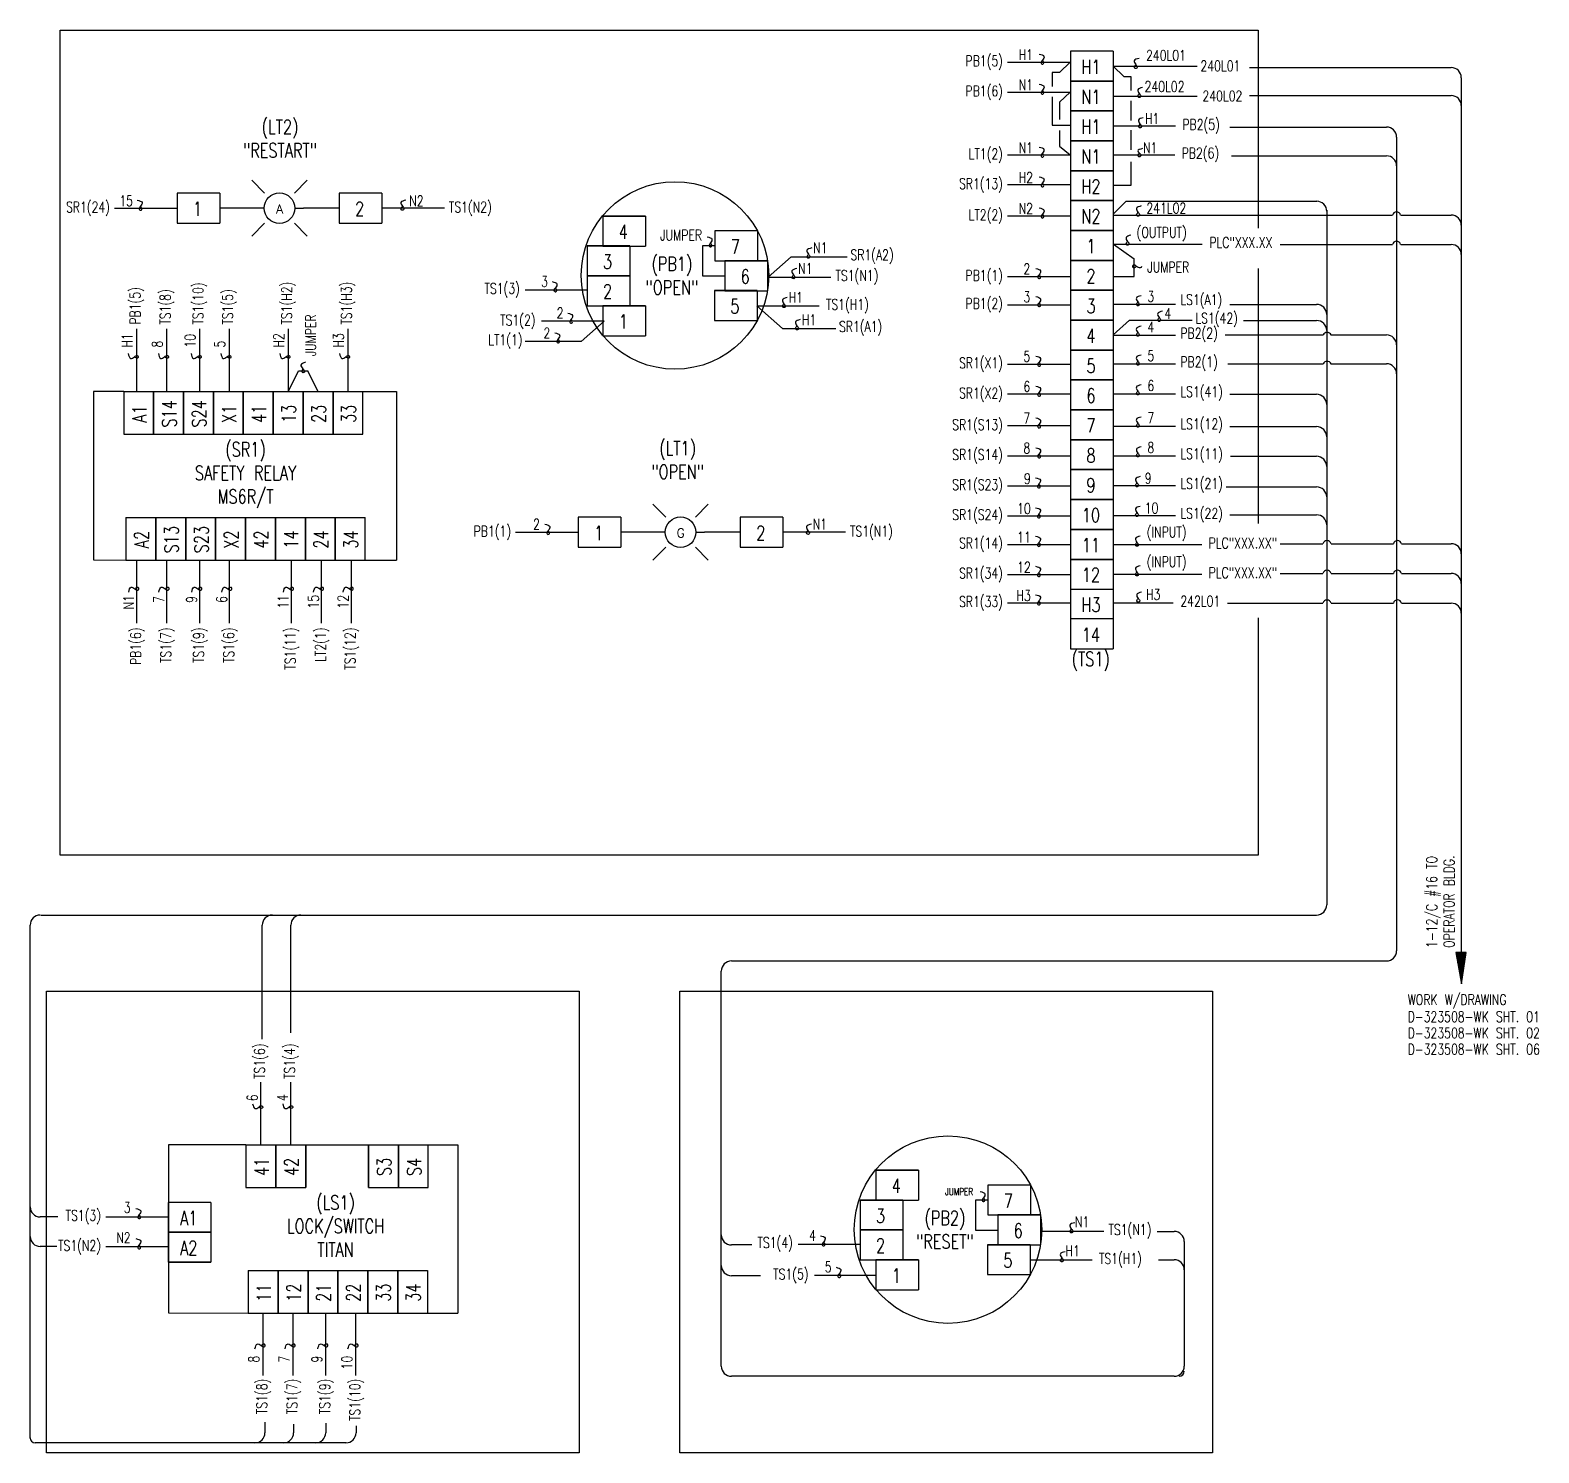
# Model space of a CAD drawing. Extents: x -8 to 586, y -3 to 368.
# Drawn here: x 24.38 to 54.37, y 13.35 to 41.64 of the extents above; entities that cross this region are included whole.
import ezdxf
from ezdxf.enums import TextEntityAlignment as Align

# ---------------------------------------------------------------- set-up
doc = ezdxf.new("R2010")
doc.units = 0
doc.header["$LTSCALE"] = 0.25
doc.header["$MEASUREMENT"] = 0
doc.layers.get('0').update_dxf_attribs({"linetype": 'CONTINUOUS'})
for name, color, linetype in [('E2', 2, 'CONTINUOUS'), ('ELECNEW', 2, 'CONTINUOUS'), ('ELECTEXT', 3, 'CONTINUOUS')]:
    doc.layers.add(name, color=color, linetype=linetype)
doc.styles.add('SIMPLEX', font='txt.shx', dxfattribs={"width": 0.75})
doc.styles.get("Standard").update_dxf_attribs({"font": 'SIMPLEX'})

# ---------------------------------------------------------------- blocks, each defined once
blk = doc.blocks.new('ESD007')
for p, q in [((-0.031, 0.248), (0.083, 0.132)), ((0.459, 0.248), (0.346, 0.132)), ((0.08, 0), (0, 0)), ((0.349, 0), (0.426, 0)), ((-0.031, -0.248), (0.083, -0.132)), ((0.459, -0.248), (0.346, -0.132))]:
    blk.add_line(p, q)
blk.add_circle((0.214, 0), 0.135)
at = {"flags": 4}
blk.add_attdef('NAME', text='', height=0.08, dxfattribs=at).set_placement((0.215, -0.046), align=Align.CENTER)

msp = doc.modelspace()

# ---------------------------------------------------------------- hatches: boundary and pattern name
at = {"layer": 'ELECNEW'}
h = msp.add_hatch(dxfattribs=at)
h.set_pattern_fill('ANSI31', color=256, scale=0.1, angle=-90, style=0)
h.set_pattern_definition([(315, (27.016892, 56.123511), (0.0088388348, 0.0088388348), [])])
h.paths.add_polyline_path([(52.83, 22.68), (52.923, 23.299), (52.717, 23.299)])

# ---------------------------------------------------------------- linework, layer by layer
at = {"layer": 'E2'}
for p, q in [((45.904, 38.845), (45.904, 38.25)), ((45.904, 30.255), (47.098, 30.255)), ((48.177, 30.247), (50.074, 30.247))]:
    msp.add_line(p, q, dxfattribs=at)
msp.add_arc((50.155, 30.225), 0.0843, 14.1278, 165.8722, dxfattribs=at)
at = {"layer": 'ELECNEW'}
for p, q in [((45.904, 41.222), (45.055, 41.222)), ((45.055, 41.222), (45.055, 40.628)), ((45.904, 41.222), (45.904, 40.628)), ((43.804, 41.003), (45.047, 41.003)), ((44.837, 40.798), (44.692, 40.798)), ((44.692, 40.798), (44.692, 40.518)), ((45.047, 41.003), (44.837, 40.798)), ((45.904, 40.925), (47.572, 40.925)), ((45.904, 40.925), (46.115, 40.72)), ((48.615, 40.895), (52.625, 40.895)), ((45.055, 40.628), (45.904, 40.628)), ((45.055, 40.628), (45.055, 40.033)), ((45.904, 40.628), (45.055, 40.628)), ((45.904, 40.628), (45.904, 40.033)), ((46.115, 40.72), (46.259, 40.72)), ((46.259, 40.72), (46.259, 40.44)), ((52.825, 40.695), (52.825, 23.298)), ((43.804, 40.409), (45.047, 40.409)), ((44.692, 40.311), (44.692, 39.749)), ((45.047, 40.409), (44.837, 40.206)), ((44.837, 40.206), (44.837, 39.862)), ((45.904, 40.33), (47.572, 40.33)), ((46.259, 40.233), (46.259, 39.841)), ((48.615, 40.339), (52.625, 40.339)), ((45.055, 40.033), (45.904, 40.033)), ((45.055, 40.033), (45.055, 39.439)), ((45.904, 40.033), (45.055, 40.033)), ((45.904, 40.033), (45.904, 39.439)), ((44.692, 39.749), (45.06, 39.749)), ((44.837, 39.646), (44.837, 39.332)), ((45.904, 39.736), (47.147, 39.736)), ((46.259, 39.65), (46.259, 39.258)), ((48.221, 39.714), (51.339, 39.714)), ((44.837, 39.332), (45.047, 39.162)), ((45.904, 39.439), (45.055, 39.439)), ((45.055, 39.439), (45.055, 38.845)), ((45.055, 39.439), (45.904, 39.439)), ((45.904, 39.439), (45.904, 38.845)), ((51.539, 39.514), (51.539, 23.332)), ((43.804, 39.162), (45.047, 39.162)), ((45.904, 39.159), (47.133, 39.159)), ((46.259, 39.022), (46.259, 38.55)), ((48.256, 39.141), (51.339, 39.141)), ((45.055, 38.845), (45.904, 38.845)), ((45.055, 38.845), (45.055, 38.25)), ((45.904, 38.845), (45.055, 38.845)), ((45.904, 38.845), (45.904, 38.25)), ((27.296, 38.398), (27.296, 37.803)), ((28.144, 38.398), (27.296, 38.398)), ((28.144, 38.398), (28.144, 37.803)), ((31.367, 38.398), (30.518, 38.398)), ((30.518, 38.398), (30.518, 37.803)), ((31.367, 38.398), (31.367, 37.803)), ((43.804, 38.569), (45.047, 38.569)), ((46.259, 38.55), (45.904, 38.55)), ((26.053, 38.1), (27.296, 38.1)), ((28.859, 38.1), (28.148, 38.1)), ((30.518, 38.1), (29.807, 38.1)), ((32.61, 38.1), (31.367, 38.1)), ((45.904, 38.25), (45.055, 38.25)), ((45.055, 38.25), (45.055, 37.656)), ((45.055, 38.25), (45.904, 38.25)), ((45.904, 38.25), (45.904, 37.656)), ((45.904, 37.984), (46.164, 38.238)), ((46.164, 38.238), (49.951, 38.238)), ((27.296, 37.803), (28.144, 37.803)), ((30.518, 37.803), (31.367, 37.803)), ((35.759, 37.943), (36.608, 37.943)), ((35.759, 37.943), (35.759, 37.348)), ((36.608, 37.943), (35.759, 37.943)), ((36.608, 37.943), (36.608, 37.348)), ((43.804, 37.951), (45.047, 37.951)), ((45.904, 37.962), (51.456, 37.962)), ((50.149, 38.06), (50.149, 35.988)), ((51.62, 37.962), (52.625, 37.962)), ((37.988, 37.647), (37.988, 37.053)), ((38.837, 37.647), (37.988, 37.647)), ((38.837, 37.647), (38.837, 37.053)), ((45.904, 37.656), (45.055, 37.656)), ((45.055, 37.656), (45.055, 37.062)), ((45.055, 37.656), (45.904, 37.656)), ((45.904, 37.656), (45.904, 37.062)), ((35.446, 37.349), (36.294, 37.349)), ((35.446, 37.349), (35.446, 36.755)), ((36.294, 37.349), (35.446, 37.349)), ((35.759, 37.348), (36.608, 37.348)), ((36.294, 37.349), (36.294, 36.755)), ((37.988, 37.35), (37.744, 37.35)), ((37.744, 37.35), (37.744, 36.753)), ((45.904, 37.386), (47.673, 37.386)), ((45.913, 37.384), (46.319, 37.091)), ((49.226, 37.378), (51.456, 37.378)), ((51.62, 37.378), (52.625, 37.378)), ((37.988, 37.053), (38.837, 37.053)), ((39.033, 37.053), (38.184, 37.053)), ((38.184, 37.053), (38.184, 36.459)), ((38.184, 37.053), (39.033, 37.053)), ((39.033, 37.053), (39.033, 36.459)), ((39.505, 37.132), (39.048, 36.731)), ((39.505, 37.132), (40.619, 37.132)), ((45.055, 37.062), (45.904, 37.062)), ((45.055, 37.062), (45.055, 36.467)), ((45.904, 37.062), (45.055, 37.062)), ((45.904, 37.062), (45.904, 36.467)), ((46.319, 36.743), (46.319, 37.091)), ((35.446, 36.755), (36.294, 36.755)), ((36.294, 36.755), (35.446, 36.755)), ((35.446, 36.755), (35.446, 36.161)), ((35.446, 36.755), (36.294, 36.755)), ((36.294, 36.755), (36.294, 36.161)), ((37.744, 36.753), (38.18, 36.753)), ((39.048, 36.731), (40.291, 36.731)), ((43.804, 36.743), (45.055, 36.743)), ((45.904, 36.743), (46.319, 36.743)), ((35.456, 36.467), (34.213, 36.467)), ((37.978, 36.462), (38.827, 36.462)), ((37.978, 36.462), (37.978, 35.867)), ((38.827, 36.462), (37.978, 36.462)), ((38.184, 36.459), (39.033, 36.459)), ((38.827, 36.462), (38.827, 35.867)), ((45.055, 36.467), (45.904, 36.467)), ((45.055, 36.467), (45.055, 35.873)), ((45.904, 36.467), (45.055, 36.467)), ((45.904, 36.467), (45.904, 35.873)), ((35.446, 36.161), (36.294, 36.161)), ((35.762, 36.158), (36.611, 36.158)), ((35.762, 36.158), (35.762, 35.564)), ((36.611, 36.158), (35.762, 36.158)), ((36.611, 36.158), (36.611, 35.564)), ((38.82, 36.16), (40.063, 36.16)), ((39.331, 35.711), (38.82, 36.16)), ((43.804, 36.18), (45.047, 36.18)), ((45.904, 36.191), (47.147, 36.191)), ((48.221, 36.188), (49.949, 36.188)), ((26.499, 34.461), (26.499, 35.704)), ((27.093, 34.461), (27.093, 35.704)), ((27.746, 34.461), (27.746, 35.704)), ((28.34, 34.461), (28.34, 35.704)), ((29.508, 34.461), (29.508, 35.704)), ((30.697, 34.461), (30.697, 35.704)), ((35.784, 35.852), (34.541, 35.852)), ((35.328, 35.451), (35.784, 35.852)), ((37.978, 35.867), (38.827, 35.867)), ((39.331, 35.711), (40.391, 35.711)), ((45.904, 35.873), (45.055, 35.873)), ((45.055, 35.873), (45.055, 35.279)), ((45.055, 35.873), (45.904, 35.873)), ((45.904, 35.873), (45.904, 35.279)), ((46.232, 35.873), (45.904, 35.585)), ((46.232, 35.873), (47.475, 35.873)), ((48.498, 35.867), (49.949, 35.867)), ((50.149, 35.988), (50.149, 24.246)), ((35.328, 35.451), (34.213, 35.451)), ((35.762, 35.564), (36.611, 35.564)), ((45.904, 35.576), (47.147, 35.576)), ((48.134, 35.58), (50.079, 35.58)), ((50.235, 35.58), (51.339, 35.58)), ((45.904, 35.279), (45.055, 35.279)), ((45.055, 35.279), (45.055, 34.684)), ((45.055, 35.279), (45.904, 35.279)), ((45.904, 35.279), (45.904, 34.684)), ((29.508, 34.461), (29.707, 34.863)), ((29.707, 34.863), (29.896, 34.863)), ((30.094, 34.461), (29.896, 34.863)), ((43.804, 35.001), (45.047, 35.001)), ((45.904, 35.003), (47.147, 35.003)), ((48.186, 35.007), (50.079, 35.007)), ((50.235, 35.007), (51.339, 35.007)), ((45.055, 34.684), (45.904, 34.684)), ((45.055, 34.684), (45.055, 34.09)), ((45.904, 34.684), (45.055, 34.684)), ((45.904, 34.684), (45.904, 34.09)), ((26.235, 34.453), (25.637, 34.453)), ((25.637, 34.453), (25.637, 31.107)), ((26.235, 34.453), (26.235, 33.604)), ((26.235, 34.453), (26.83, 34.453)), ((26.83, 33.604), (26.83, 34.453)), ((26.83, 34.453), (27.424, 34.453)), ((26.83, 34.453), (26.83, 33.604)), ((27.424, 33.604), (27.424, 34.453)), ((27.424, 34.453), (28.018, 34.453)), ((27.424, 34.453), (27.424, 33.604)), ((28.018, 34.453), (28.018, 33.604)), ((28.018, 34.453), (28.613, 34.453)), ((28.018, 33.604), (28.018, 34.453)), ((28.613, 33.604), (28.613, 34.453)), ((28.613, 34.453), (29.207, 34.453)), ((28.613, 34.453), (28.613, 33.604)), ((29.207, 34.453), (29.207, 33.604)), ((29.207, 34.453), (29.801, 34.453)), ((29.207, 33.604), (29.207, 34.453)), ((29.801, 34.453), (29.801, 33.604)), ((29.801, 34.453), (30.396, 34.453)), ((29.801, 33.604), (29.801, 34.453)), ((30.396, 33.604), (30.396, 34.453)), ((30.396, 34.453), (30.99, 34.453)), ((30.396, 34.453), (30.396, 33.604)), ((30.99, 33.604), (30.99, 34.453)), ((30.99, 34.453), (31.661, 34.453)), ((31.661, 34.453), (31.661, 31.104)), ((43.804, 34.407), (45.047, 34.407)), ((45.904, 34.41), (47.147, 34.41)), ((48.221, 34.399), (49.949, 34.399)), ((45.904, 34.09), (45.055, 34.09)), ((45.055, 34.09), (45.055, 33.496)), ((45.055, 34.09), (45.904, 34.09)), ((45.904, 34.09), (45.904, 33.496)), ((26.235, 33.604), (26.83, 33.604)), ((26.83, 33.604), (27.424, 33.604)), ((27.424, 33.604), (28.018, 33.604)), ((28.018, 33.604), (28.613, 33.604)), ((28.613, 33.604), (29.207, 33.604)), ((29.207, 33.604), (29.801, 33.604)), ((29.801, 33.604), (30.396, 33.604)), ((30.396, 33.604), (30.99, 33.604)), ((43.804, 33.776), (45.047, 33.776)), ((45.904, 33.769), (47.147, 33.769)), ((48.221, 33.756), (49.949, 33.756)), ((45.055, 33.496), (45.904, 33.496)), ((45.055, 33.496), (45.055, 32.901)), ((45.904, 33.496), (45.055, 33.496)), ((45.904, 33.496), (45.904, 32.901)), ((43.804, 33.175), (45.047, 33.175)), ((45.904, 33.177), (47.147, 33.177)), ((48.239, 33.166), (49.949, 33.166)), ((45.055, 32.901), (45.904, 32.901)), ((45.055, 32.901), (45.055, 32.307)), ((45.904, 32.901), (45.055, 32.901)), ((45.904, 32.901), (45.904, 32.307)), ((43.804, 32.581), (45.047, 32.581)), ((45.904, 32.585), (47.147, 32.585)), ((48.152, 32.558), (49.949, 32.558)), ((45.904, 32.307), (45.055, 32.307)), ((45.055, 32.307), (45.055, 31.713)), ((45.055, 32.307), (45.904, 32.307)), ((45.904, 32.307), (45.904, 31.713)), ((26.28, 31.952), (26.874, 31.952)), ((26.28, 31.952), (26.28, 31.104)), ((26.874, 31.952), (26.874, 31.104)), ((26.874, 31.952), (27.468, 31.952)), ((26.874, 31.104), (26.874, 31.952)), ((27.468, 31.952), (27.468, 31.104)), ((27.468, 31.952), (28.063, 31.952)), ((27.468, 31.104), (27.468, 31.952)), ((28.063, 31.104), (28.063, 31.952)), ((28.063, 31.952), (28.657, 31.952)), ((28.063, 31.952), (28.063, 31.104)), ((28.657, 31.952), (28.657, 31.104)), ((28.657, 31.952), (29.251, 31.952)), ((28.657, 31.104), (28.657, 31.952)), ((29.251, 31.104), (29.251, 31.952)), ((29.251, 31.952), (29.846, 31.952)), ((29.251, 31.952), (29.251, 31.104)), ((29.846, 31.104), (29.846, 31.952)), ((29.846, 31.952), (30.44, 31.952)), ((29.846, 31.952), (29.846, 31.104)), ((30.44, 31.952), (30.44, 31.104)), ((30.44, 31.952), (31.034, 31.952)), ((30.44, 31.104), (30.44, 31.952)), ((31.034, 31.104), (31.034, 31.952)), ((36.119, 31.954), (35.27, 31.954)), ((35.27, 31.954), (35.27, 31.359)), ((36.119, 31.954), (36.119, 31.359)), ((38.492, 31.954), (38.492, 31.359)), ((39.341, 31.954), (38.492, 31.954)), ((39.341, 31.954), (39.341, 31.359)), ((43.804, 31.981), (45.047, 31.981)), ((45.904, 31.992), (47.147, 31.992)), ((48.221, 32.002), (49.949, 32.002)), ((34.027, 31.657), (35.27, 31.657)), ((36.833, 31.657), (36.123, 31.657)), ((38.492, 31.657), (37.782, 31.657)), ((40.584, 31.657), (39.341, 31.657)), ((45.055, 31.713), (45.904, 31.713)), ((45.055, 31.713), (45.055, 31.118)), ((45.904, 31.713), (45.055, 31.713)), ((45.904, 31.713), (45.904, 31.118)), ((35.27, 31.359), (36.119, 31.359)), ((38.492, 31.359), (39.341, 31.359)), ((43.804, 31.415), (45.047, 31.415)), ((45.904, 31.415), (47.669, 31.415)), ((49.226, 31.429), (50.074, 31.429)), ((50.237, 31.429), (51.475, 31.429)), ((51.638, 31.429), (52.625, 31.429)), ((25.637, 31.107), (26.28, 31.104)), ((26.28, 31.104), (26.874, 31.104)), ((26.499, 29.852), (26.499, 31.095)), ((26.874, 31.104), (27.468, 31.104)), ((27.093, 29.852), (27.093, 31.095)), ((27.468, 31.104), (28.063, 31.104)), ((27.746, 29.852), (27.746, 31.095)), ((28.063, 31.104), (28.657, 31.104)), ((28.34, 29.852), (28.34, 31.095)), ((28.657, 31.104), (29.251, 31.104)), ((29.251, 31.104), (29.846, 31.104)), ((29.572, 29.852), (29.572, 31.095)), ((29.846, 31.104), (30.44, 31.104)), ((30.166, 29.852), (30.166, 31.095)), ((30.44, 31.104), (31.034, 31.104)), ((30.761, 29.852), (30.761, 31.095)), ((31.034, 31.104), (31.661, 31.104)), ((45.055, 31.122), (45.055, 30.528)), ((45.904, 31.118), (45.055, 31.118)), ((45.055, 31.118), (45.904, 31.118)), ((45.904, 31.122), (45.904, 30.528)), ((43.804, 30.817), (45.047, 30.817)), ((45.904, 30.825), (47.669, 30.825)), ((49.226, 30.838), (50.074, 30.838)), ((50.237, 30.838), (51.475, 30.838)), ((51.638, 30.838), (52.625, 30.838)), ((45.055, 30.528), (45.904, 30.528)), ((45.055, 30.528), (45.055, 29.933)), ((45.904, 30.528), (45.904, 29.933)), ((43.804, 30.252), (45.047, 30.252)), ((50.237, 30.247), (51.475, 30.247)), ((51.638, 30.247), (52.625, 30.247)), ((45.055, 29.933), (45.055, 29.339)), ((45.904, 29.933), (45.055, 29.933)), ((45.904, 29.933), (45.904, 29.339)), ((45.055, 29.336), (45.904, 29.336)), ((24.587, 24.046), (49.949, 24.046)), ((24.376, 13.636), (24.376, 23.846)), ((28.99, 21.579), (28.99, 23.846)), ((29.558, 21.703), (29.558, 23.846)), ((38.315, 23.132), (51.339, 23.132)), ((52.717, 23.299), (52.83, 22.68)), ((52.83, 22.68), (52.923, 23.299)), ((38.115, 17.685), (38.115, 22.932)), ((28.963, 19.479), (28.963, 20.722)), ((29.557, 19.479), (29.557, 20.722)), ((27.123, 19.479), (27.123, 16.133)), ((28.665, 19.479), (27.123, 19.479)), ((28.665, 19.479), (29.26, 19.479)), ((28.665, 19.479), (28.665, 18.63)), ((29.26, 19.479), (29.26, 18.63)), ((29.26, 19.479), (29.854, 19.479)), ((29.26, 18.63), (29.26, 19.479)), ((29.854, 19.479), (29.854, 18.63)), ((29.854, 18.63), (29.854, 19.479)), ((29.854, 19.479), (32.231, 19.479)), ((31.101, 18.63), (31.101, 19.479)), ((31.101, 19.479), (31.695, 19.479)), ((31.101, 19.479), (31.101, 18.63)), ((31.695, 19.479), (31.695, 18.63)), ((31.695, 19.479), (32.29, 19.479)), ((31.695, 18.63), (31.695, 19.479)), ((32.208, 19.479), (32.879, 19.479)), ((32.29, 18.63), (32.29, 19.479)), ((32.879, 19.479), (32.879, 16.13)), ((42.034, 18.972), (41.186, 18.972)), ((41.186, 18.972), (41.186, 18.377)), ((41.186, 18.972), (42.034, 18.972)), ((42.034, 18.972), (42.034, 18.377)), ((28.665, 18.63), (29.26, 18.63)), ((29.26, 18.63), (29.854, 18.63)), ((31.101, 18.63), (31.695, 18.63)), ((31.695, 18.63), (32.29, 18.63)), ((44.264, 18.676), (43.415, 18.676)), ((43.415, 18.676), (43.415, 18.082)), ((44.264, 18.676), (44.264, 18.082)), ((27.97, 18.333), (27.121, 18.333)), ((27.121, 18.333), (27.121, 17.738)), ((27.97, 18.333), (27.97, 17.738)), ((41.721, 18.379), (40.873, 18.379)), ((40.873, 18.379), (40.873, 17.784)), ((40.873, 18.379), (41.721, 18.379)), ((41.186, 18.377), (42.034, 18.377)), ((41.721, 18.379), (41.721, 17.784)), ((43.171, 18.379), (43.171, 17.782)), ((43.415, 18.379), (43.171, 18.379)), ((24.926, 18.043), (24.576, 18.043)), ((25.883, 18.047), (27.126, 18.047)), ((43.415, 18.082), (44.264, 18.082)), ((43.611, 18.083), (44.46, 18.083)), ((43.611, 18.083), (43.611, 17.488)), ((44.46, 18.083), (43.611, 18.083)), ((44.46, 18.083), (44.46, 17.488)), ((27.121, 17.738), (27.97, 17.738)), ((27.121, 17.738), (27.121, 17.144)), ((27.97, 17.738), (27.121, 17.738)), ((27.97, 17.738), (27.97, 17.144)), ((38.115, 15.074), (38.115, 17.739)), ((40.873, 17.784), (41.721, 17.784)), ((40.873, 17.784), (40.873, 17.19)), ((41.721, 17.784), (40.873, 17.784)), ((40.873, 17.784), (41.721, 17.784)), ((41.721, 17.784), (41.721, 17.19)), ((43.171, 17.782), (43.607, 17.782)), ((44.475, 17.761), (45.718, 17.761)), ((46.781, 17.754), (47.118, 17.754)), ((24.908, 17.457), (24.576, 17.457)), ((25.883, 17.453), (27.126, 17.453)), ((38.725, 17.485), (38.315, 17.485)), ((40.873, 17.497), (39.64, 17.497)), ((44.254, 17.491), (43.405, 17.491)), ((43.405, 17.491), (43.405, 16.897)), ((43.405, 17.491), (44.254, 17.491)), ((43.611, 17.488), (44.46, 17.488)), ((44.254, 17.491), (44.254, 16.897)), ((47.318, 17.554), (47.318, 16.894)), ((27.121, 17.144), (27.97, 17.144)), ((27.97, 17.144), (27.121, 17.144)), ((40.873, 17.19), (41.721, 17.19)), ((42.038, 17.188), (41.189, 17.188)), ((41.189, 17.188), (41.189, 16.593)), ((41.189, 17.188), (42.038, 17.188)), ((42.038, 17.188), (42.038, 16.593)), ((44.247, 17.189), (45.49, 17.189)), ((46.805, 17.193), (47.118, 17.193)), ((28.71, 16.979), (28.71, 16.13)), ((28.71, 16.979), (29.304, 16.979)), ((29.304, 16.13), (29.304, 16.979)), ((29.304, 16.979), (29.899, 16.979)), ((29.304, 16.979), (29.304, 16.13)), ((29.899, 16.13), (29.899, 16.979)), ((29.899, 16.979), (30.493, 16.979)), ((29.899, 16.979), (29.899, 16.13)), ((30.493, 16.979), (30.493, 16.13)), ((30.493, 16.979), (31.087, 16.979)), ((30.493, 16.13), (30.493, 16.979)), ((31.087, 16.13), (31.087, 16.979)), ((31.087, 16.979), (31.682, 16.979)), ((31.087, 16.979), (31.087, 16.13)), ((31.682, 16.979), (31.682, 16.13)), ((31.682, 16.979), (32.276, 16.979)), ((31.682, 16.13), (31.682, 16.979)), ((32.276, 16.979), (32.276, 16.13)), ((38.896, 16.875), (38.315, 16.875)), ((41.189, 16.881), (39.968, 16.881)), ((43.405, 16.897), (44.254, 16.897)), ((47.318, 16.993), (47.318, 15.074)), ((41.189, 16.593), (42.038, 16.593)), ((27.123, 16.133), (28.71, 16.13)), ((28.71, 16.13), (29.304, 16.13)), ((29.007, 14.887), (29.007, 16.13)), ((29.304, 16.13), (29.899, 16.13)), ((29.601, 14.887), (29.601, 16.13)), ((29.899, 16.13), (30.493, 16.13)), ((30.254, 14.887), (30.254, 16.13)), ((30.493, 16.13), (31.087, 16.13)), ((30.848, 14.887), (30.848, 16.13)), ((31.087, 16.13), (31.682, 16.13)), ((31.682, 16.13), (32.276, 16.13)), ((32.252, 16.13), (32.879, 16.13)), ((47.118, 14.874), (38.315, 14.874)), ((24.376, 13.736), (24.376, 13.869)), ((29.044, 13.961), (29.044, 13.752)), ((29.612, 13.925), (29.612, 13.752)), ((30.251, 13.943), (30.251, 13.752)), ((30.854, 13.89), (30.854, 13.752)), ((30.66, 13.552), (24.476, 13.552))]:
    msp.add_line(p, q, dxfattribs=at)
for centre in [(37.194, 36.762), (42.621, 17.791)]:
    msp.add_circle(centre, 1.864, dxfattribs=at)
for centre, radius, start, end in [((52.625, 40.695), 0.2, 360, 90), ((52.625, 40.139), 0.2, 360, 90), ((51.339, 39.514), 0.2, 0, 90), ((51.339, 38.941), 0.2, 0, 90), ((49.951, 38.038), 0.2, 359.9726, 90), ((51.538, 37.941), 0.0843, 14.1278, 165.8722), ((52.625, 37.762), 0.2, 360, 90), ((51.538, 37.357), 0.0843, 14.1278, 165.8722), ((52.625, 37.178), 0.2, 360, 90), ((49.949, 35.988), 0.2, 360, 90), ((49.949, 35.988), 0.2, 360, 90), ((49.949, 35.667), 0.2, 360, 90), ((50.157, 35.548), 0.0843, 21.986, 158.014), ((51.339, 35.38), 0.2, 0, 90), ((50.157, 34.974), 0.0843, 21.986, 158.014), ((51.339, 34.807), 0.2, 0, 90), ((49.949, 34.199), 0.2, 0, 90), ((49.949, 33.556), 0.2, 0, 90), ((49.949, 32.966), 0.2, 0, 90), ((49.949, 32.358), 0.2, 0, 90), ((49.949, 31.802), 0.2, 0, 90), ((50.155, 31.407), 0.0843, 14.1278, 165.8722), ((51.556, 31.407), 0.0843, 14.1278, 165.8722), ((52.625, 31.229), 0.2, 0, 90), ((50.155, 30.816), 0.0843, 14.1278, 165.8722), ((51.556, 30.817), 0.0843, 14.1278, 165.8722), ((52.625, 30.638), 0.2, 0, 90), ((51.556, 30.226), 0.0843, 14.1278, 165.8722), ((52.625, 30.047), 0.2, 0, 90), ((24.576, 23.846), 0.2, 90, 180), ((29.19, 23.846), 0.2, 90, 180), ((29.758, 23.846), 0.2, 90, 180), ((49.949, 24.246), 0.2, 270, 0), ((38.315, 22.932), 0.2, 90, 180), ((51.339, 23.332), 0.2, 270, 0), ((24.576, 18.243), 0.2, 180, 270), ((47.118, 17.554), 0.2, 0, 90), ((24.576, 17.657), 0.2, 180, 270), ((38.315, 17.685), 0.2, 180, 270), ((47.118, 16.993), 0.2, 0, 90), ((38.315, 17.075), 0.2, 180, 270), ((38.315, 15.074), 0.2, 180, 270), ((47.118, 15.074), 0.2, 270, 0), ((47.218, 14.974), 0.1, 270, 0), ((24.476, 13.652), 0.1, 180, 270), ((28.844, 13.752), 0.2, 270, 0), ((29.412, 13.752), 0.2, 270, 0), ((30.051, 13.752), 0.2, 270, 0), ((30.654, 13.752), 0.2, 270, 0)]:
    msp.add_arc(centre, radius, start, end, dxfattribs=at)
at = {"layer": 'ELECTEXT'}
for p, q in [((24.97, 41.64), (48.786, 41.64)), ((24.97, 25.236), (24.97, 41.64)), ((48.786, 41.64), (48.786, 37.705)), ((48.786, 36.902), (48.786, 31.828)), ((48.786, 29.953), (48.786, 25.236)), ((48.786, 25.236), (24.97, 25.236)), ((52.923, 23.299), (52.717, 23.299))]:
    msp.add_line(p, q, dxfattribs=at)
for points in [[(24.701, 22.534), (35.291, 22.534), (35.291, 13.352), (24.701, 13.352)], [(37.291, 22.534), (47.881, 22.534), (47.881, 13.352), (37.291, 13.352)]]:
    msp.add_lwpolyline(points, close=True, dxfattribs=at)
for points in [[(44.433, 41.165), (44.529, 41.119), (44.5, 41.043), (44.471, 40.985), (44.491, 40.964), (44.523, 40.976), (44.52, 41.011), (44.503, 41.037)], [(46.42, 41.077), (46.324, 41.031), (46.353, 40.955), (46.382, 40.897), (46.362, 40.876), (46.33, 40.888), (46.333, 40.923), (46.35, 40.949)], [(44.433, 40.566), (44.529, 40.52), (44.5, 40.444), (44.471, 40.385), (44.491, 40.365), (44.523, 40.377), (44.52, 40.412), (44.503, 40.438)], [(46.49, 40.5), (46.394, 40.453), (46.423, 40.378), (46.452, 40.319), (46.432, 40.299), (46.4, 40.311), (46.403, 40.346), (46.42, 40.372)], [(46.504, 39.899), (46.408, 39.853), (46.437, 39.777), (46.466, 39.719), (46.446, 39.698), (46.414, 39.71), (46.417, 39.745), (46.434, 39.771)], [(44.433, 39.316), (44.529, 39.269), (44.5, 39.194), (44.471, 39.135), (44.491, 39.115), (44.523, 39.127), (44.52, 39.162), (44.503, 39.188)], [(46.49, 39.284), (46.394, 39.237), (46.423, 39.2), (46.452, 39.142), (46.432, 39.121), (46.4, 39.133), (46.403, 39.168), (46.42, 39.194)], [(44.433, 38.724), (44.529, 38.677), (44.5, 38.601), (44.471, 38.543), (44.491, 38.523), (44.523, 38.534), (44.52, 38.569), (44.503, 38.595)], [(26.502, 38.259), (26.599, 38.213), (26.569, 38.137), (26.54, 38.079), (26.561, 38.058), (26.593, 38.07), (26.59, 38.105), (26.572, 38.131)], [(31.843, 38.259), (31.747, 38.213), (31.776, 38.137), (31.805, 38.079), (31.785, 38.058), (31.753, 38.07), (31.756, 38.105), (31.773, 38.131)], [(44.433, 38.105), (44.529, 38.059), (44.5, 37.983), (44.471, 37.925), (44.491, 37.904), (44.523, 37.916), (44.52, 37.951), (44.503, 37.977)], [(46.464, 38.144), (46.368, 38.098), (46.397, 38.022), (46.427, 37.964), (46.406, 37.943), (46.374, 37.955), (46.377, 37.99), (46.395, 38.016)], [(37.833, 37.53), (37.929, 37.484), (37.9, 37.408), (37.871, 37.35), (37.891, 37.329), (37.923, 37.341), (37.92, 37.376), (37.903, 37.402)], [(46.257, 37.563), (46.161, 37.516), (46.19, 37.44), (46.219, 37.382), (46.199, 37.362), (46.167, 37.373), (46.169, 37.408), (46.187, 37.435)], [(39.913, 37.309), (39.817, 37.263), (39.846, 37.187), (39.875, 37.129), (39.855, 37.108), (39.823, 37.12), (39.826, 37.155), (39.843, 37.181)], [(39.616, 36.899), (39.519, 36.852), (39.549, 36.776), (39.578, 36.718), (39.557, 36.698), (39.525, 36.709), (39.528, 36.744), (39.546, 36.77)], [(44.366, 36.9), (44.462, 36.854), (44.433, 36.778), (44.404, 36.72), (44.425, 36.699), (44.457, 36.711), (44.454, 36.746), (44.436, 36.772)], [(34.751, 36.64), (34.848, 36.593), (34.818, 36.517), (34.789, 36.459), (34.81, 36.439), (34.842, 36.45), (34.839, 36.485), (34.821, 36.512)], [(39.427, 36.323), (39.331, 36.276), (39.36, 36.201), (39.389, 36.142), (39.369, 36.122), (39.337, 36.134), (39.34, 36.169), (39.357, 36.195)], [(44.366, 36.343), (44.462, 36.296), (44.433, 36.22), (44.404, 36.162), (44.425, 36.142), (44.457, 36.153), (44.454, 36.188), (44.436, 36.214)], [(46.462, 36.359), (46.366, 36.312), (46.395, 36.236), (46.424, 36.178), (46.404, 36.158), (46.372, 36.169), (46.374, 36.204), (46.392, 36.231)], [(35.063, 36.012), (35.159, 35.966), (35.13, 35.89), (35.101, 35.832), (35.121, 35.811), (35.153, 35.823), (35.15, 35.858), (35.133, 35.884)], [(46.886, 36.05), (46.79, 36.004), (46.819, 35.928), (46.848, 35.87), (46.828, 35.849), (46.796, 35.861), (46.798, 35.896), (46.816, 35.922)], [(39.685, 35.884), (39.589, 35.837), (39.618, 35.761), (39.647, 35.703), (39.627, 35.683), (39.595, 35.694), (39.598, 35.729), (39.615, 35.756)], [(46.462, 35.753), (46.366, 35.706), (46.395, 35.63), (46.424, 35.572), (46.404, 35.552), (46.372, 35.563), (46.374, 35.598), (46.392, 35.625)], [(34.805, 35.621), (34.901, 35.575), (34.872, 35.499), (34.843, 35.441), (34.863, 35.42), (34.895, 35.432), (34.892, 35.467), (34.875, 35.493)], [(26.325, 35.21), (26.372, 35.114), (26.447, 35.143), (26.506, 35.172), (26.526, 35.151), (26.514, 35.119), (26.48, 35.122), (26.453, 35.14)], [(26.924, 35.21), (26.971, 35.114), (27.047, 35.143), (27.105, 35.172), (27.125, 35.151), (27.114, 35.119), (27.079, 35.122), (27.052, 35.14)], [(27.575, 35.21), (27.622, 35.114), (27.698, 35.143), (27.756, 35.172), (27.776, 35.151), (27.765, 35.119), (27.73, 35.122), (27.703, 35.14)], [(28.166, 35.21), (28.212, 35.114), (28.288, 35.143), (28.346, 35.172), (28.367, 35.151), (28.355, 35.119), (28.32, 35.122), (28.294, 35.14)], [(29.338, 35.21), (29.384, 35.114), (29.46, 35.143), (29.518, 35.172), (29.539, 35.151), (29.527, 35.119), (29.492, 35.122), (29.466, 35.14)], [(30.526, 35.21), (30.573, 35.114), (30.649, 35.143), (30.707, 35.172), (30.727, 35.151), (30.716, 35.119), (30.681, 35.122), (30.654, 35.14)], [(44.366, 35.16), (44.462, 35.114), (44.433, 35.038), (44.404, 34.98), (44.425, 34.959), (44.457, 34.971), (44.454, 35.006), (44.436, 35.032)], [(46.462, 35.18), (46.366, 35.133), (46.395, 35.057), (46.424, 34.999), (46.404, 34.979), (46.372, 34.99), (46.374, 35.025), (46.392, 35.052)], [(29.846, 35.039), (29.757, 34.979), (29.797, 34.908), (29.834, 34.854), (29.817, 34.831), (29.783, 34.838), (29.781, 34.873), (29.795, 34.902)], [(44.366, 34.561), (44.462, 34.515), (44.433, 34.439), (44.404, 34.381), (44.425, 34.36), (44.457, 34.372), (44.454, 34.407), (44.436, 34.433)], [(46.462, 34.587), (46.366, 34.541), (46.395, 34.465), (46.424, 34.407), (46.404, 34.386), (46.372, 34.398), (46.374, 34.433), (46.392, 34.459)], [(44.366, 33.93), (44.462, 33.884), (44.433, 33.808), (44.404, 33.75), (44.425, 33.729), (44.457, 33.741), (44.454, 33.776), (44.436, 33.802)], [(46.462, 33.946), (46.366, 33.9), (46.395, 33.824), (46.424, 33.766), (46.404, 33.745), (46.372, 33.757), (46.374, 33.792), (46.392, 33.818)], [(44.366, 33.337), (44.462, 33.291), (44.433, 33.215), (44.404, 33.157), (44.425, 33.136), (44.457, 33.148), (44.454, 33.183), (44.436, 33.209)], [(46.462, 33.354), (46.366, 33.307), (46.395, 33.232), (46.424, 33.173), (46.404, 33.153), (46.372, 33.165), (46.374, 33.2), (46.392, 33.226)], [(44.363, 32.738), (44.459, 32.692), (44.43, 32.616), (44.401, 32.558), (44.422, 32.537), (44.454, 32.549), (44.451, 32.584), (44.433, 32.61)], [(46.444, 32.762), (46.348, 32.715), (46.377, 32.639), (46.406, 32.581), (46.385, 32.561), (46.353, 32.572), (46.356, 32.607), (46.374, 32.634)], [(44.363, 32.143), (44.459, 32.097), (44.43, 32.021), (44.401, 31.963), (44.422, 31.942), (44.454, 31.954), (44.451, 31.989), (44.433, 32.015)], [(46.444, 32.169), (46.348, 32.123), (46.377, 32.047), (46.406, 31.989), (46.385, 31.968), (46.353, 31.98), (46.356, 32.015), (46.374, 32.041)], [(34.609, 31.815), (34.705, 31.769), (34.676, 31.693), (34.647, 31.635), (34.667, 31.614), (34.699, 31.626), (34.696, 31.661), (34.679, 31.687)], [(39.905, 31.815), (39.808, 31.769), (39.838, 31.693), (39.867, 31.635), (39.846, 31.614), (39.814, 31.626), (39.817, 31.661), (39.835, 31.687)], [(44.363, 31.577), (44.459, 31.53), (44.43, 31.455), (44.401, 31.396), (44.422, 31.376), (44.454, 31.388), (44.451, 31.423), (44.433, 31.449)], [(46.444, 31.579), (46.348, 31.532), (46.377, 31.456), (46.406, 31.398), (46.386, 31.378), (46.354, 31.389), (46.357, 31.424), (46.374, 31.451)], [(44.363, 30.979), (44.459, 30.932), (44.43, 30.857), (44.401, 30.798), (44.422, 30.778), (44.454, 30.79), (44.451, 30.825), (44.433, 30.851)], [(46.444, 30.988), (46.348, 30.942), (46.377, 30.866), (46.406, 30.808), (46.386, 30.787), (46.354, 30.799), (46.357, 30.834), (46.374, 30.86)], [(26.336, 30.466), (26.383, 30.563), (26.459, 30.533), (26.517, 30.504), (26.537, 30.525), (26.526, 30.557), (26.491, 30.554), (26.465, 30.536)], [(26.935, 30.466), (26.982, 30.563), (27.058, 30.533), (27.116, 30.504), (27.137, 30.525), (27.125, 30.557), (27.09, 30.554), (27.064, 30.536)], [(27.587, 30.466), (27.633, 30.563), (27.709, 30.533), (27.767, 30.504), (27.788, 30.525), (27.776, 30.557), (27.741, 30.554), (27.715, 30.536)], [(28.186, 30.466), (28.232, 30.563), (28.308, 30.533), (28.366, 30.504), (28.387, 30.525), (28.375, 30.557), (28.34, 30.554), (28.314, 30.536)], [(29.41, 30.466), (29.456, 30.563), (29.532, 30.533), (29.59, 30.504), (29.611, 30.525), (29.599, 30.557), (29.564, 30.554), (29.538, 30.536)], [(30.009, 30.466), (30.055, 30.563), (30.131, 30.533), (30.189, 30.504), (30.21, 30.525), (30.198, 30.557), (30.163, 30.554), (30.137, 30.536)], [(30.598, 30.466), (30.645, 30.563), (30.721, 30.533), (30.779, 30.504), (30.799, 30.525), (30.788, 30.557), (30.753, 30.554), (30.727, 30.536)], [(44.363, 30.415), (44.459, 30.368), (44.43, 30.292), (44.401, 30.234), (44.422, 30.213), (44.454, 30.225), (44.451, 30.26), (44.433, 30.286)], [(46.47, 30.465), (46.373, 30.418), (46.403, 30.342), (46.432, 30.284), (46.411, 30.264), (46.379, 30.275), (46.382, 30.31), (46.4, 30.336)], [(28.798, 20.293), (28.844, 20.197), (28.92, 20.226), (28.978, 20.255), (28.999, 20.235), (28.987, 20.203), (28.952, 20.206), (28.926, 20.223)], [(29.397, 20.293), (29.443, 20.197), (29.519, 20.226), (29.577, 20.255), (29.598, 20.235), (29.586, 20.203), (29.551, 20.206), (29.525, 20.223)], [(43.26, 18.548), (43.356, 18.501), (43.327, 18.425), (43.298, 18.367), (43.318, 18.347), (43.35, 18.358), (43.347, 18.393), (43.33, 18.42)], [(26.477, 18.21), (26.573, 18.163), (26.544, 18.088), (26.515, 18.029), (26.535, 18.009), (26.568, 18.021), (26.565, 18.055), (26.547, 18.082)], [(45.14, 17.928), (45.043, 17.881), (45.073, 17.805), (45.102, 17.747), (45.081, 17.727), (45.049, 17.738), (45.052, 17.773), (45.07, 17.8)], [(26.477, 17.611), (26.573, 17.564), (26.544, 17.489), (26.515, 17.43), (26.535, 17.41), (26.568, 17.421), (26.565, 17.456), (26.547, 17.483)], [(40.084, 17.669), (40.18, 17.622), (40.151, 17.547), (40.122, 17.488), (40.142, 17.468), (40.174, 17.48), (40.171, 17.515), (40.154, 17.541)], [(44.951, 17.352), (44.855, 17.306), (44.884, 17.23), (44.913, 17.172), (44.893, 17.151), (44.861, 17.163), (44.864, 17.198), (44.881, 17.224)], [(40.395, 17.041), (40.491, 16.995), (40.462, 16.919), (40.433, 16.861), (40.454, 16.84), (40.486, 16.852), (40.483, 16.887), (40.465, 16.913)], [(28.845, 15.42), (28.891, 15.516), (28.967, 15.487), (29.025, 15.458), (29.046, 15.478), (29.034, 15.51), (28.999, 15.508), (28.973, 15.49)], [(29.444, 15.42), (29.49, 15.516), (29.566, 15.487), (29.624, 15.458), (29.645, 15.478), (29.633, 15.51), (29.598, 15.508), (29.572, 15.49)], [(30.095, 15.42), (30.141, 15.516), (30.217, 15.487), (30.275, 15.458), (30.296, 15.478), (30.284, 15.51), (30.249, 15.508), (30.223, 15.49)], [(30.694, 15.42), (30.74, 15.516), (30.816, 15.487), (30.874, 15.458), (30.895, 15.478), (30.883, 15.51), (30.848, 15.508), (30.822, 15.49)]]:
    msp.add_spline(points, degree=3, dxfattribs=at)
msp.add_open_spline([(46.471, 36.941), (46.465, 36.927), (46.441, 36.898), (46.37, 36.934), (46.322, 36.985), (46.282, 36.951), (46.297, 36.909), (46.338, 36.919), (46.354, 36.932), (46.363, 36.939)], degree=3, knots=[0.059044, 0.059044, 0.059044, 0.059044, 0.1068671, 0.1880278, 0.2531765, 0.2820211, 0.3161287, 0.3512108, 0.3827264, 0.3827264, 0.3827264, 0.3827264], dxfattribs=at)

# ---------------------------------------------------------------- block references
at = {"layer": 'ELECNEW', "xscale": 2.25, "yscale": 2.25, "zscale": 2.25}
msp.add_blockref('ESD007', (28.85, 38.1), dxfattribs=at).add_auto_attribs({'NAME': 'A'})
at = {"layer": 'ELECTEXT', "xscale": 2.25, "yscale": 2.25, "zscale": 2.25}
msp.add_blockref('ESD007', (36.824, 31.657), dxfattribs=at).add_auto_attribs({'NAME': 'G'})

# ---------------------------------------------------------------- texts
at = {"layer": 'ELECNEW', "style": 'SIMPLEX', "width": 0.75}
msp.add_text('(TS1)', height=0.2813, dxfattribs=at).set_placement((45.458, 28.997), align=Align.CENTER)
for s, p in [('1-12/C #16 TO ', (52.343, 23.392)), ('OPERATOR BLDG.', (52.687, 23.392))]:
    msp.add_text(s, height=0.21094, rotation=90, dxfattribs=at).set_placement(p)
for s, p in [('WORK W/DRAWING', (51.759, 22.257)), ('D-323508-WK SHT. 01', (51.759, 21.918)), ('D-323508-WK SHT. 02', (51.759, 21.595)), ('D-323508-WK SHT. 06', (51.759, 21.271))]:
    msp.add_text(s, height=0.21094, dxfattribs=at).set_placement(p)
at = {"layer": 'ELECNEW', "width": 4.5, "attachment_point": 2, "style": 'SIMPLEX'}
for s, insert, char_height in [('(LT2)\\P"RESTART"', (29.342, 39.859), 0.2812), ('(PB1)\\P"OPEN"', (37.132, 37.133), 0.2812), ('(SR1)\\PSAFETY RELAY\\PMS6R/T ', (28.657, 33.445), 0.28125), ('(LT1)\\P"OPEN"', (37.247, 33.469), 0.2812), ('(LS1)\\PLOCK/SWITCH\\PTITAN ', (30.446, 18.471), 0.28125), ('(PB2)\\P"RESET"', (42.559, 18.162), 0.2812)]:
    msp.add_mtext(s, dxfattribs=dict(at, insert=insert, char_height=char_height))
at = {"layer": 'ELECTEXT', "style": 'SIMPLEX'}
for s, insert, char_height, width, attachment_point in [('PB1(5)', (43.715, 41.134), 0.2109, 0.70312, 3), ('H1', (44.312, 41.258), 0.2109, 0.70312, 3), ('240L01', (46.558, 41.244), 0.2109, 0.6875, 1), ('H1', (45.463, 41.051), 0.2812, 0.84375, 2), ('240L01', (47.64, 41.034), 0.2109, 0.6875, 1), ('PB1(6)', (43.715, 40.535), 0.2109, 0.70312, 3), ('N1', (44.312, 40.658), 0.2109, 0.70312, 3), ('240L02', (46.529, 40.623), 0.2109, 0.6875, 1), ('N1', (45.463, 40.456), 0.2812, 0.84375, 2), ('240L02', (47.68, 40.436), 0.2109, 0.6875, 1), ('H1', (46.823, 39.986), 0.2109, 0.70312, 3), ('PB2(5)', (47.28, 39.868), 0.2109, 0.70312, 1), ('H1', (45.463, 39.862), 0.2812, 0.84375, 2), ('LT1(2)', (43.715, 39.285), 0.2109, 0.70312, 3), ('N1', (44.312, 39.408), 0.2109, 0.70312, 3), ('N1', (46.783, 39.406), 0.2109, 0.70312, 3), ('PB2(6)', (47.266, 39.301), 0.2109, 0.70312, 1), ('N1', (45.463, 39.268), 0.2812, 0.84375, 2), ('SR1(13)', (43.715, 38.692), 0.2109, 0.70312, 3), ('H2', (44.312, 38.816), 0.2109, 0.70312, 3), ('H2', (45.463, 38.673), 0.2812, 0.84375, 2), ('SR1(24)', (25.963, 38.228), 0.2109, 0.70312, 3), ('15', (26.42, 38.352), 0.2109, 0.70312, 3), ('1', (27.703, 38.226), 0.281, 0.84375, 2), ('2', (30.925, 38.226), 0.281, 0.84375, 2), ('N2', (32.197, 38.352), 0.2109, 0.70312, 3), ('TS1(N2)', (32.699, 38.228), 0.2109, 0.6875, 1), ('LT2(2)', (43.715, 38.074), 0.2109, 0.6875, 3), ('N2', (44.312, 38.198), 0.2109, 0.70312, 3), ('241L02', (47.358, 38.206), 0.2109, 0.7031, 3), ('N2', (45.463, 38.079), 0.2812, 0.84375, 2), ('4', (36.166, 37.771), 0.281, 0.84375, 2), ('JUMPER', (37.732, 37.67), 0.2109, 0.70312, 3), ('(OUTPUT)', (47.367, 37.724), 0.2109, 0.70312, 3), ('PLC"XXX.XX', (47.816, 37.523), 0.2109, 0.7031, 1), ('7', (38.395, 37.476), 0.281, 0.84375, 2), ('N1', (40.225, 37.419), 0.2109, 0.70312, 3), ('SR1(A2)', (40.682, 37.278), 0.2109, 0.70312, 1), ('1', (45.463, 37.485), 0.281, 0.84375, 2), ('3', (35.853, 37.178), 0.281, 0.84375, 2), ('N1', (39.927, 37.006), 0.2109, 0.70312, 3), ('TS1(N1)', (40.384, 36.867), 0.2109, 0.70312, 1), ('PB1(1)', (43.715, 36.869), 0.2109, 0.70312, 3), ('2', (44.258, 36.999), 0.211, 0.70312, 3), ('2', (45.463, 36.89), 0.281, 0.84375, 2), ('JUMPER', (47.417, 37.033), 0.2109, 0.70312, 3), ('TS1(3)', (34.112, 36.608), 0.2109, 0.70312, 3), ('3', (34.666, 36.747), 0.211, 0.70312, 3), ('6', (38.591, 36.882), 0.281, 0.84375, 2), ('2', (35.853, 36.584), 0.281, 0.84375, 2), ('5', (38.385, 36.29), 0.281, 0.84375, 2), ('H1', (39.739, 36.433), 0.2109, 0.70312, 3), ('TS1(H1)', (40.195, 36.292), 0.2109, 0.70312, 1), ('PB1(2)', (43.715, 36.311), 0.2109, 0.70312, 3), ('3', (44.258, 36.441), 0.211, 0.70312, 3), ('3', (45.463, 36.296), 0.281, 0.84375, 2), ('3', (46.586, 36.449), 0.211, 0.70312, 1), ('LS1(A1)', (47.24, 36.386), 0.2109, 0.75, 1), ('TS1(2)', (34.424, 35.981), 0.2109, 0.70312, 3), ('2', (34.977, 36.122), 0.211, 0.70312, 3), ('4', (46.923, 36.112), 0.211, 0.70312, 1), ('LS1(42)', (47.538, 36.019), 0.2109, 0.70312, 1), ('2', (34.714, 35.724), 0.211, 0.70312, 3), ('1', (36.169, 35.987), 0.281, 0.84375, 2), ('H1', (40.002, 35.986), 0.2109, 0.70312, 3), ('SR1(A1)', (40.454, 35.852), 0.2109, 0.70312, 1), ('4', (45.463, 35.702), 0.281, 0.84375, 2), ('4', (46.586, 35.843), 0.211, 0.70312, 1), ('PB2(2)', (47.24, 35.721), 0.2109, 0.70312, 1), ('LT1(1)', (34.166, 35.59), 0.2109, 0.70312, 3), ('SR1(X1)', (43.715, 35.129), 0.2109, 0.70312, 3), ('5', (44.258, 35.259), 0.211, 0.70312, 3), ('5', (45.463, 35.107), 0.281, 0.84375, 2), ('5', (46.586, 35.271), 0.211, 0.70312, 1), ('PB2(1)', (47.24, 35.148), 0.2109, 0.70312, 1), ('SR1(X2)', (43.715, 34.53), 0.2109, 0.70312, 3), ('6', (44.258, 34.66), 0.211, 0.70312, 3), ('6', (45.463, 34.513), 0.281, 0.84375, 2), ('6', (46.586, 34.678), 0.211, 0.70312, 1), ('LS1(41)', (47.24, 34.556), 0.2109, 0.70312, 1), ('SR1(S13)', (43.715, 33.899), 0.2109, 0.70312, 3), ('7', (44.258, 34.029), 0.211, 0.70312, 3), ('7', (45.463, 33.919), 0.281, 0.84375, 2), ('7', (46.586, 34.037), 0.211, 0.70312, 1), ('LS1(12)', (47.24, 33.915), 0.2109, 0.70312, 1), ('SR1(S14)', (43.715, 33.306), 0.2109, 0.70312, 3), ('8', (44.258, 33.436), 0.211, 0.70312, 3), ('8', (45.463, 33.324), 0.281, 0.84375, 2), ('8', (46.586, 33.445), 0.211, 0.70312, 1), ('LS1(11)', (47.24, 33.323), 0.2109, 0.70312, 1), ('SR1(S23)', (43.715, 32.707), 0.2109, 0.70312, 3), ('9', (44.267, 32.827), 0.211, 0.70312, 3), ('9', (45.463, 32.73), 0.281, 0.84375, 2), ('9', (46.533, 32.836), 0.211, 0.70312, 1), ('LS1(21)', (47.24, 32.73), 0.2109, 0.7031, 1), ('SR1(S24)', (43.715, 32.112), 0.2109, 0.70312, 3), ('10', (44.267, 32.232), 0.2109, 0.70312, 3), ('10', (45.463, 32.136), 0.2812, 0.84375, 2), ('10', (46.533, 32.243), 0.2109, 0.70312, 1), ('LS1(22)', (47.24, 32.138), 0.2109, 0.7031, 1), ('PB1(1)', (33.937, 31.784), 0.2109, 0.70312, 3), ('2', (34.507, 31.923), 0.211, 0.70312, 3), ('N1', (40.217, 31.923), 0.2109, 0.70312, 3), ('TS1(N1)', (40.673, 31.784), 0.2109, 0.70312, 1), ('(INPUT)', (46.57, 31.766), 0.2109, 0.70312, 1), ('1', (35.677, 31.782), 0.281, 0.84375, 2), ('2', (38.899, 31.782), 0.281, 0.84375, 2), ('SR1(14)', (43.715, 31.546), 0.2109, 0.70312, 3), ('11', (44.267, 31.666), 0.2109, 0.70312, 3), ('11', (45.463, 31.541), 0.2812, 0.84375, 2), ('PLC"XXX.XX"', (47.802, 31.547), 0.21094, 0.7031, 1), ('(INPUT)', (46.57, 31.175), 0.2109, 0.70312, 1), ('SR1(34)', (43.715, 30.948), 0.2109, 0.6875, 3), ('12', (44.267, 31.068), 0.2109, 0.70312, 3), ('12', (45.463, 30.951), 0.2812, 0.875, 2), ('PLC"XXX.XX"', (47.802, 30.957), 0.21094, 0.7031, 1), ('SR1(33)', (43.715, 30.383), 0.2109, 0.6875, 3), ('H3', (44.267, 30.503), 0.2109, 0.70312, 3), ('H3', (45.463, 30.357), 0.2812, 0.875, 2), ('H3', (46.559, 30.526), 0.2109, 0.70312, 1), ('242L01', (47.24, 30.391), 0.2109, 0.6875, 1), ('14', (45.463, 29.759), 0.2812, 0.875, 2), ('4', (41.593, 18.801), 0.281, 0.84375, 2), ('JUMPER', (42.843, 18.618), 0.1406, 0.42188, 2), ('3', (26.374, 18.335), 0.211, 0.7031, 3), ('7', (43.822, 18.505), 0.281, 0.84375, 2), ('TS1(3)', (25.785, 18.179), 0.2109, 0.70312, 3), ('A1', (27.528, 18.161), 0.2812, 0.84375, 2), ('3', (41.28, 18.207), 0.281, 0.84375, 2), ('N1', (45.43, 18.05), 0.2109, 0.70312, 3), ('N2', (26.374, 17.736), 0.2109, 0.7031, 3), ('4', (39.996, 17.779), 0.211, 0.70312, 3), ('6', (44.018, 17.911), 0.281, 0.84375, 2), ('TS1(N1)', (45.811, 17.896), 0.2109, 0.70312, 1), ('TS1(N2)', (25.785, 17.58), 0.2109, 0.7031, 3), ('A2', (27.528, 17.567), 0.2812, 0.84375, 2), ('TS1(4)', (39.539, 17.638), 0.2109, 0.70312, 3), ('2', (41.28, 17.613), 0.281, 0.84375, 2), ('H1', (45.242, 17.477), 0.2109, 0.70312, 3), ('5', (40.307, 17.154), 0.211, 0.70312, 3), ('5', (43.812, 17.32), 0.281, 0.84375, 2), ('TS1(H1)', (45.622, 17.321), 0.2109, 0.70312, 1), ('TS1(5)', (39.851, 17.01), 0.2109, 0.70312, 3), ('1', (41.596, 17.016), 0.281, 0.84375, 2)]:
    msp.add_mtext(s, dxfattribs=dict(at, insert=insert, char_height=char_height, width=width, attachment_point=attachment_point))
at = {"layer": 'ELECTEXT', "rotation": 90, "style": 'SIMPLEX'}
for s, insert, char_height, width, attachment_point in [('TS1(10)', (27.607, 35.784), 0.2109, 0.70312, 1), ('TS1(H2)', (29.369, 35.784), 0.2109, 0.70312, 1), ('TS1(H3)', (30.558, 35.784), 0.2109, 0.6875, 1), ('PB1(5)', (26.356, 35.784), 0.2109, 0.70312, 1), ('TS1(8)', (26.956, 35.784), 0.2109, 0.7031, 1), ('TS1(5)', (28.197, 35.784), 0.2109, 0.70312, 1), ('JUMPER', (29.847, 35.988), 0.2109, 0.70312, 3), ('H1', (26.199, 35.328), 0.2109, 0.70312, 1), ('8', (26.798, 35.328), 0.211, 0.70312, 1), ('10', (27.449, 35.328), 0.2109, 0.70312, 1), ('5', (28.039, 35.328), 0.211, 0.70312, 1), ('H2', (29.211, 35.328), 0.2109, 0.70312, 1), ('H3', (30.4, 35.328), 0.2109, 0.70312, 1), ('S14', (27.001, 34.011), 0.2812, 0.8438, 2), ('S24', (27.595, 34.011), 0.2812, 0.84375, 2), ('A1', (26.407, 34.011), 0.2812, 0.84375, 2), ('X1', (28.19, 34.011), 0.2812, 0.84375, 2), ('41', (28.784, 34.011), 0.2812, 0.84375, 2), ('13', (29.378, 34.011), 0.2812, 0.84375, 2), ('23', (29.973, 34.011), 0.2812, 0.84375, 2), ('33', (30.567, 34.011), 0.2812, 0.84375, 2), ('A2', (26.451, 31.511), 0.2812, 0.84375, 2), ('S13', (27.045, 31.511), 0.2812, 0.8438, 2), ('S23', (27.64, 31.511), 0.2812, 0.84375, 2), ('X2', (28.234, 31.511), 0.2812, 0.84375, 2), ('42', (28.828, 31.511), 0.2812, 0.84375, 2), ('14', (29.423, 31.511), 0.2812, 0.84375, 2), ('24', (30.017, 31.511), 0.2812, 0.84375, 2), ('34', (30.611, 31.511), 0.2812, 0.84375, 2), ('N1', (26.229, 30.122), 0.2109, 0.70312, 1), ('7', (26.828, 30.251), 0.211, 0.70312, 1), ('9', (27.479, 30.251), 0.211, 0.70312, 1), ('6', (28.078, 30.251), 0.211, 0.70312, 1), ('11', (29.302, 30.139), 0.2109, 0.70312, 1), ('15', (29.901, 30.139), 0.2109, 0.70312, 1), ('12', (30.491, 30.139), 0.2109, 0.70312, 1), ('PB1(6)', (26.368, 29.763), 0.2109, 0.70312, 3), ('TS1(7)', (26.967, 29.763), 0.2109, 0.7031, 3), ('TS1(9)', (27.618, 29.763), 0.2109, 0.70312, 3), ('TS1(6)', (28.217, 29.763), 0.2109, 0.70312, 3), ('TS1(11)', (29.441, 29.763), 0.2109, 0.70312, 3), ('LT2(1)', (30.04, 29.763), 0.2109, 0.70312, 3), ('TS1(12)', (30.63, 29.763), 0.2109, 0.6875, 3), ('TS1(6)', (28.829, 20.787), 0.2109, 0.70312, 1), ('TS1(4)', (29.428, 20.787), 0.2109, 0.70312, 1), ('6', (28.686, 20.481), 0.211, 0.70312, 3), ('4', (29.285, 20.481), 0.211, 0.70312, 3), ('S4', (31.867, 19.037), 0.2812, 0.84375, 2), ('41', (28.837, 19.037), 0.2812, 0.84375, 2), ('42', (29.431, 19.037), 0.2812, 0.84375, 2), ('S3', (31.272, 19.037), 0.2812, 0.84375, 2), ('11', (28.881, 16.537), 0.2812, 0.84375, 2), ('12', (29.475, 16.537), 0.2812, 0.84375, 2), ('21', (30.07, 16.537), 0.2812, 0.84375, 2), ('22', (30.664, 16.537), 0.2812, 0.84375, 2), ('33', (31.258, 16.537), 0.2812, 0.84375, 2), ('34', (31.853, 16.537), 0.2812, 0.84375, 2), ('8', (28.718, 15.282), 0.211, 0.70312, 3), ('7', (29.317, 15.282), 0.211, 0.70312, 3), ('9', (29.969, 15.282), 0.211, 0.70312, 3), ('10', (30.568, 15.282), 0.2109, 0.70312, 3), ('TS1(8)', (28.876, 14.826), 0.2109, 0.70312, 3), ('TS1(7)', (29.475, 14.826), 0.2109, 0.70312, 3), ('TS1(9)', (30.126, 14.826), 0.2109, 0.70312, 3), ('TS1(10)', (30.725, 14.826), 0.2109, 0.70312, 3)]:
    msp.add_mtext(s, dxfattribs=dict(at, insert=insert, char_height=char_height, width=width, attachment_point=attachment_point))

doc.saveas('drawing.dxf')
